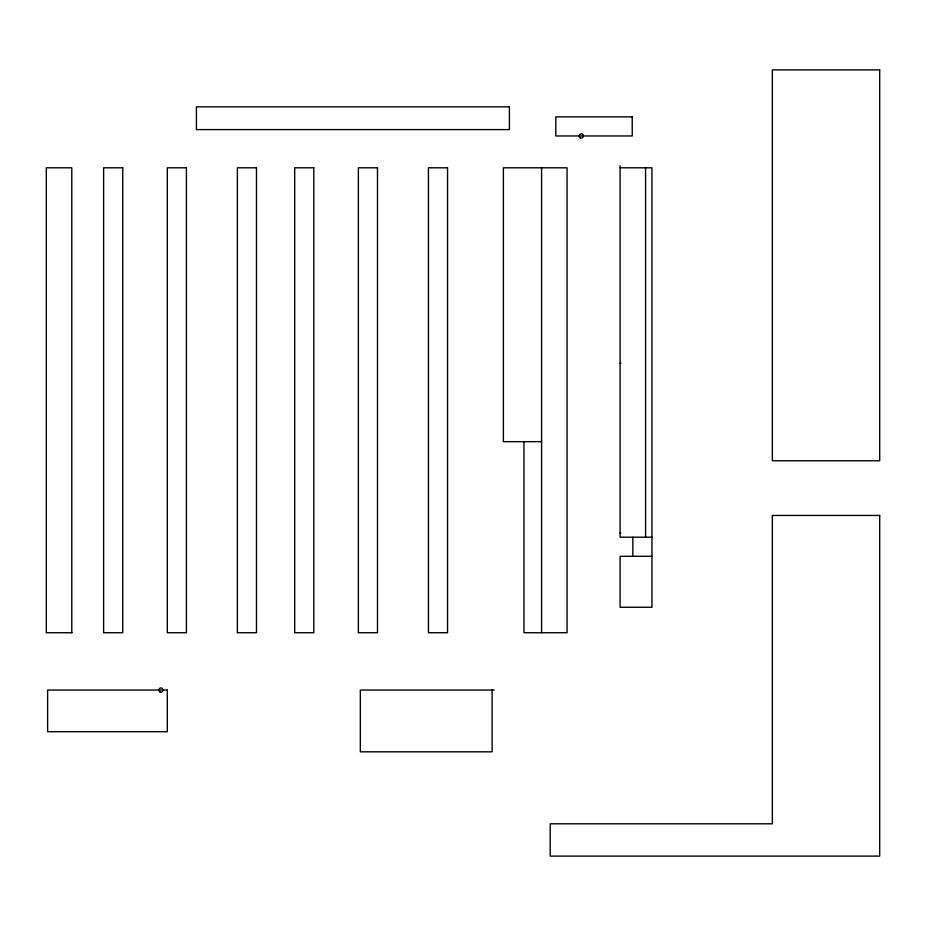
<?xml version="1.0" encoding="UTF-8"?>
<svg xmlns="http://www.w3.org/2000/svg" width="926" height="926" viewBox="0 0 926 926"><rect width="100%" height="100%" fill="white"/><g stroke="black" fill="none" stroke-linecap="round" stroke-linejoin="round"><path stroke-width="1.39" d="M620.096 167.803L651.95 167.803L651.95 607.259L620.096 607.259L620.096 556.306L651.95 556.306M620.096 363.293L620.86 363.293M541.583 441.667L503.374 441.667L503.374 167.803L567.059 167.803L567.059 632.736L523.966 632.736L523.966 441.667M620.096 533.087L620.86 533.087M651.95 537.207L620.096 537.207L620.096 165.685M72.008 632.736L46.3 632.736L46.3 167.803L71.777 167.803L71.777 632.736M494.252 690.055L360.33 690.055L360.33 751.819L492.123 751.819L492.123 690.055M645.572 167.803L645.572 537.207M632.84 537.207L632.84 556.306M541.583 167.803L541.583 632.736M879.7 69.89L772.353 69.89L772.353 460.754L879.7 460.754L879.7 69.89M509.404 106.826L196.405 106.826L196.405 129.594L509.404 129.594L509.404 106.826M632.238 116.861L555.808 116.861L555.808 135.96L632.238 135.96L632.238 116.861M122.73 167.803L103.619 167.803L103.619 632.736L122.73 632.736L122.73 167.803M186.415 167.803L167.305 167.803L167.305 632.736L186.415 632.736L186.415 167.803M256.479 167.803L237.369 167.803L237.369 632.736L256.479 632.736L256.479 167.803M313.798 167.803L294.688 167.803L294.688 632.736L313.798 632.736L313.798 167.803M377.484 167.803L358.374 167.803L358.374 632.736L377.484 632.736L377.484 167.803M447.547 167.803L428.437 167.803L428.437 632.736L447.547 632.736L447.547 167.803M879.7 515.435L772.353 515.435L772.353 823.804L550.206 823.804L550.206 856.11L879.7 856.11L879.7 515.435M167.305 690.055L47.62 690.055L47.62 731.69L167.305 731.69L167.305 690.055M159.874 691.896A2.118 2.118 0 0 0 163.069 690.055A2.118 2.118 0 0 0 159.874 688.215A2.118 2.118 0 0 0 159.874 691.896M580.232 137.8A2.118 2.118 0 0 0 583.415 135.96A2.118 2.118 0 0 0 580.232 134.12A2.118 2.118 0 0 0 580.232 137.8"/></g></svg>
